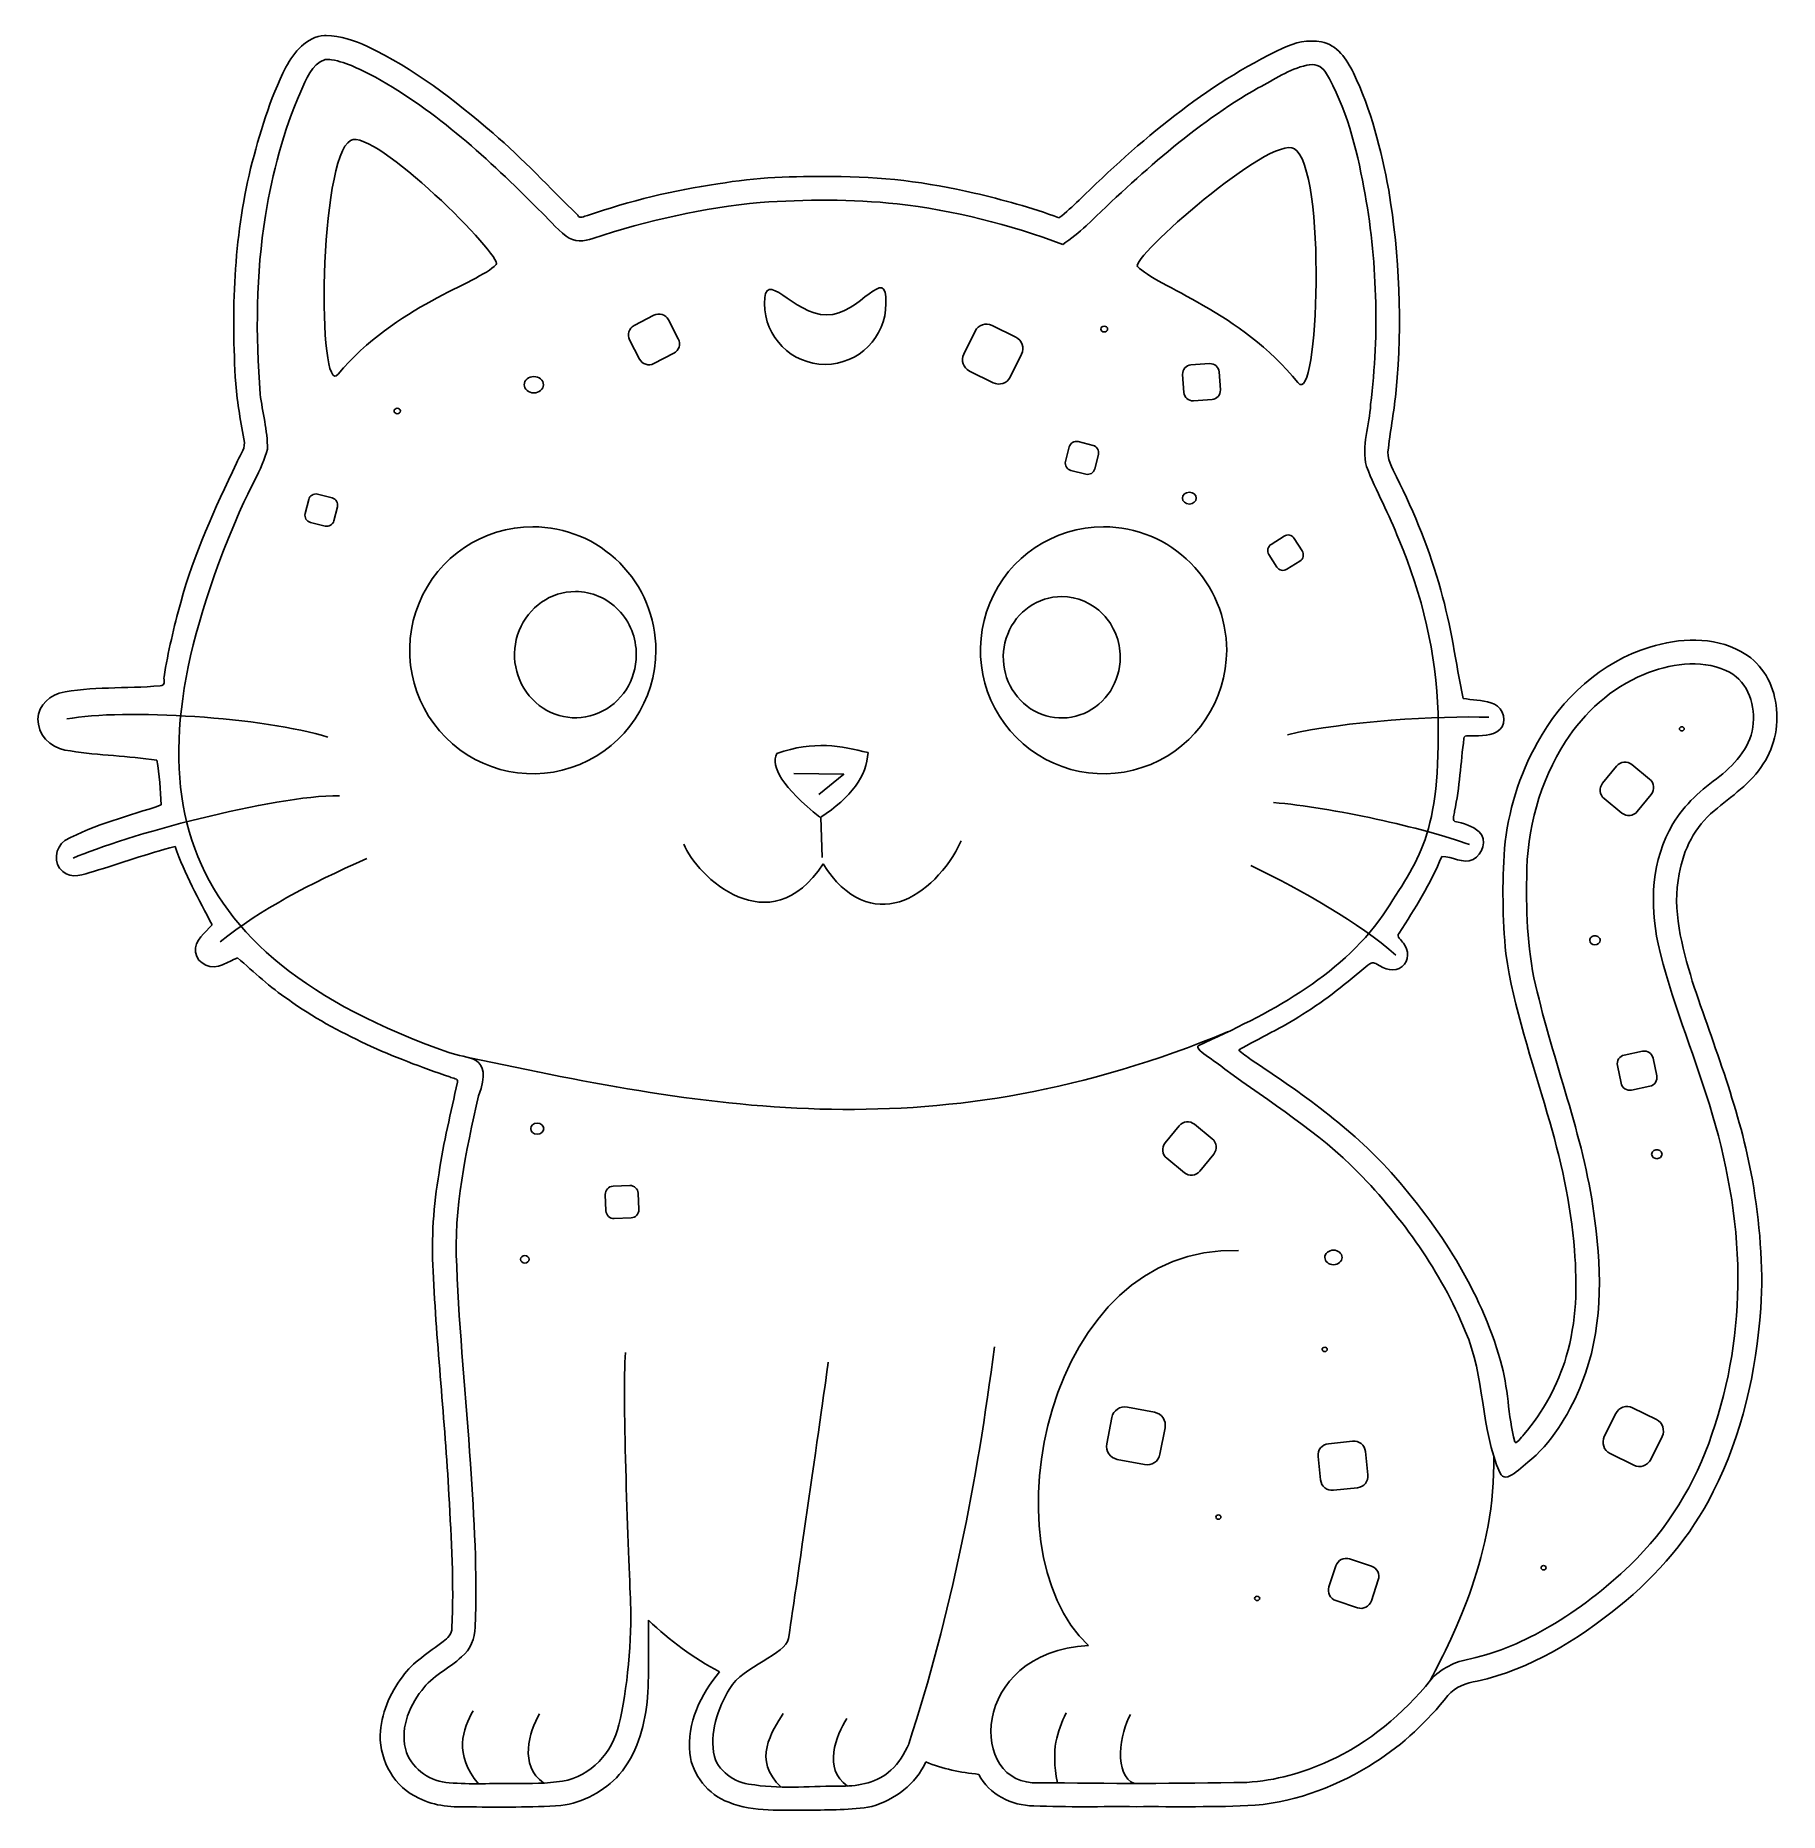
# Model space of a CAD drawing. Header units: millimetres. Extents: x -319.4 to -232.5, y 230.6 to 319.1.
import ezdxf

# ---------------------------------------------------------------- set-up
doc = ezdxf.new("R2010")
doc.units = ezdxf.units.MM
doc.layers.add('Edgecut', color=7, linetype='CONTINUOUS')
doc.layers.add('Layer_2', color=7, linetype='CONTINUOUS')

msp = doc.modelspace()

# ---------------------------------------------------------------- linework, layer by layer
at = {"layer": 'Edgecut', "color": 6}
for points in [[(-304.96933, 319.107887)], [(-280.01726, 305.183747)]]:
    msp.add_lwpolyline(points, close=True, dxfattribs=at)
at = {"layer": 'Edgecut', "color": 2}
for points in [[(-294.66449, 294.628201)], [(-266.20999, 294.628201)], [(-292.53705, 291.401458)], [(-268.29507, 291.150676)]]:
    msp.add_lwpolyline(points, close=True, dxfattribs=at)
at = {"layer": 'Edgecut', "color": 6}
for points in [[(-305.03939, 319.106886), (-305.94325, 319.052496), (-306.57992, 318.280322), (-306.96581, 317.531988)], [(-304.96939, 319.107846), (-304.99269, 319.107817), (-305.01609, 319.10744), (-305.03939, 319.106886)], [(-302.90539, 318.564293), (-303.55469, 318.858976), (-304.24804, 319.10877), (-304.96933, 319.107887)], [(-255.35308, 318.788787), (-256.00601, 318.916847), (-256.68086, 318.774607), (-257.26825, 318.477317)], [(-253.75797, 317.253562), (-254.09198, 317.913739), (-254.56173, 318.658739), (-255.35308, 318.788787)], [(-296.64528, 314.235371), (-298.56296, 315.899578), (-300.60165, 317.470751), (-302.90539, 318.564293)], [(-257.26825, 318.477317), (-261.13084, 316.672239), (-264.40305, 313.858575), (-267.43309, 310.904948)], [(-306.96581, 317.531988), (-307.78284, 315.939358), (-308.28094, 314.206779), (-308.73011, 312.480945)], [(-251.99806, 311.409824), (-252.37448, 313.410269), (-252.86556, 315.414457), (-253.75797, 317.253562)], [(-292.42508, 310.161656), (-293.83209, 311.519562), (-295.14731, 312.973768), (-296.64528, 314.235371)], [(-308.73011, 312.480945), (-309.57206, 308.978963), (-309.69545, 305.34116), (-309.47035, 301.758596)], [(-285.43331, 311.717288), (-287.64324, 311.40203), (-289.81907, 310.86743), (-291.92936, 310.141246)], [(-279.72938, 312.079875), (-281.63638, 312.110165), (-283.55115, 312.044115), (-285.43331, 311.717288)], [(-272.66552, 311.261623), (-274.97911, 311.802827), (-277.35199, 312.090907), (-279.72938, 312.079875)], [(-268.43197, 310.023753), (-269.80806, 310.54638), (-271.23493, 310.921591), (-272.66552, 311.261623)], [(-267.43309, 310.904948), (-267.762, 310.607299), (-268.06771, 310.27923), (-268.43197, 310.023753)], [(-251.63089, 301.448889), (-251.30441, 304.765604), (-251.45346, 308.124566), (-251.99806, 311.409824)], [(-291.92936, 310.141246), (-292.10272, 310.105746), (-292.31074, 309.946738), (-292.42508, 310.161656)], [(-283.1127, 305.747664), (-283.1357, 307.620538), (-281.6887, 305.183779), (-280.01726, 305.183747)], [(-280.01726, 305.183747), (-278.34582, 305.183779), (-277.01385, 307.810357), (-277.05992, 305.747664)], [(-280.08631, 302.721274), (-281.75775, 302.721242), (-283.11273, 304.076221), (-283.1127, 305.747664)], [(-277.05992, 305.747664), (-277.05988, 304.076221), (-278.41487, 302.721242), (-280.08631, 302.721274)], [(-309.47035, 301.758596), (-309.40195, 300.771824), (-309.20332, 299.788947), (-309.03585, 298.826047)], [(-252.01027, 298.549337), (-251.90765, 299.518902), (-251.70731, 300.475828), (-251.63089, 301.448889)], [(-309.03585, 298.826047), (-309.01965, 298.444034), (-309.3067, 298.139024), (-309.42839, 297.792073)], [(-251.60686, 297.110815), (-251.81509, 297.564355), (-252.12284, 298.026107), (-252.01027, 298.549337)], [(-309.42839, 297.792073), (-310.50726, 295.543855), (-311.5663, 293.269031), (-312.21216, 290.852185)], [(-249.40254, 291.471357), (-249.92946, 293.425057), (-250.69925, 295.305287), (-251.60686, 297.110815)], [(-248.2917, 286.073751), (-248.64651, 287.863313), (-248.89365, 289.701796), (-249.40254, 291.471357)], [(-312.21216, 290.852185), (-312.55239, 289.632844), (-312.84321, 288.396756), (-313.04262, 287.146969)], [(-234.44152, 288.41559), (-235.82483, 289.178891), (-237.51374, 289.08385), (-238.98234, 288.633983)], [(-238.98234, 288.633983), (-241.39668, 287.892041), (-243.39131, 286.076288), (-244.58441, 283.875148)], [(-232.72376, 285.937371), (-232.88451, 286.967647), (-233.50582, 287.930172), (-234.44152, 288.41559)], [(-313.04262, 287.146969), (-313.06632, 286.981316), (-312.96372, 286.684918), (-313.23164, 286.709422)], [(-318.27581, 286.336157), (-318.92272, 286.144571), (-319.44991, 285.482345), (-319.30407, 284.788724)], [(-315.81934, 286.589644), (-316.64081, 286.557204), (-317.47479, 286.532944), (-318.27581, 286.336157)], [(-313.23164, 286.709422), (-314.08968, 286.619932), (-314.95695, 286.626142), (-315.81934, 286.589644)], [(-246.90544, 285.849637), (-247.35609, 286.002911), (-247.84243, 285.994865), (-248.2917, 286.073751)], [(-246.34696, 284.666508), (-246.08701, 285.121805), (-246.39966, 285.746184), (-246.90544, 285.849637)], [(-233.32877, 282.815995), (-232.71641, 283.723177), (-232.51751, 284.868212), (-232.72376, 285.937371)], [(-319.30407, 284.788724), (-319.18821, 284.029309), (-318.45519, 283.488958), (-317.70952, 283.461398)], [(-248.24802, 284.076374), (-248.23592, 284.316795), (-247.86591, 284.164794), (-247.69889, 284.213515)], [(-247.69889, 284.213515), (-247.22968, 284.218315), (-246.62357, 284.216815), (-246.34696, 284.666508)], [(-317.70952, 283.461398), (-316.28121, 283.231293), (-314.83223, 283.206915), (-313.40807, 282.999819)], [(-248.71303, 280.45222), (-248.46136, 281.649397), (-248.40356, 282.860588), (-248.24802, 284.076374)], [(-244.58441, 283.875148), (-245.48315, 282.251479), (-246.05148, 280.439063), (-246.22912, 278.591981)], [(-313.40807, 282.999819), (-313.26711, 282.267599), (-313.2287, 281.517226), (-313.18606, 280.765742)], [(-235.77609, 280.471864), (-234.92284, 281.209699), (-233.92563, 281.828855), (-233.32877, 282.815995)], [(-313.18606, 280.765742), (-314.79486, 280.210531), (-316.48388, 279.821336), (-317.98437, 278.991527)], [(-248.69963, 279.946203), (-248.85319, 280.050162), (-248.70363, 280.294292), (-248.71303, 280.45222)], [(-247.48789, 279.423971), (-247.81899, 279.733682), (-248.27583, 279.848039), (-248.69963, 279.946203)], [(-237.51425, 277.336945), (-237.30726, 278.537643), (-236.7276, 279.691418), (-235.77609, 280.471864)], [(-317.98437, 278.991527), (-318.47852, 278.650465), (-318.58853, 277.838206), (-318.09385, 277.446767)], [(-247.78639, 278.048201), (-247.3228, 278.296882), (-247.05423, 279.027169), (-247.48789, 279.423971)], [(-316.56282, 277.449667), (-315.20457, 277.855192), (-313.86997, 278.341754), (-312.4954, 278.693258)], [(-312.4954, 278.693258), (-312.01034, 277.337828), (-311.31183, 276.058027), (-310.64852, 274.792535)], [(-251.47444, 274.380742), (-250.68273, 275.602453), (-249.91272, 276.8463), (-249.34851, 278.192395)], [(-249.34851, 278.192395), (-248.82546, 278.211365), (-248.29909, 277.802875), (-247.78639, 278.048201)], [(-246.22912, 278.591981), (-246.34061, 276.849929), (-246.32562, 275.095605), (-246.15432, 273.358399)], [(-318.09385, 277.446767), (-317.65813, 277.05801), (-317.04583, 277.304717), (-316.56282, 277.449667)], [(-236.86652, 271.983965), (-237.36588, 273.709988), (-237.89325, 275.531166), (-237.51425, 277.336945)], [(-310.64852, 274.792535), (-310.99675, 274.406156), (-311.53968, 274.020611), (-311.46868, 273.433167)], [(-251.26597, 273.872053), (-251.34227, 274.039334), (-251.65716, 274.198768), (-251.47444, 274.380742)], [(-251.32667, 272.709335), (-250.9651, 272.99184), (-250.98381, 273.540739), (-251.26597, 273.872053)], [(-311.46868, 273.433167), (-311.39738, 272.827365), (-310.64119, 272.517079), (-310.12953, 272.80622)], [(-310.12953, 272.80622), (-309.87404, 272.8991), (-309.64102, 273.043961), (-309.387, 273.140387)], [(-309.387, 273.140387), (-308.54455, 272.44247), (-307.75826, 271.674303), (-306.84584, 271.06443)], [(-256.2791, 270.335061), (-255.11976, 271.040478), (-254.07794, 271.913586), (-253.03909, 272.780095)], [(-253.03909, 272.780095), (-252.90609, 272.898419), (-252.73562, 272.948228), (-252.58647, 272.824345)], [(-252.58647, 272.824345), (-252.21873, 272.605007), (-251.7042, 272.388492), (-251.32667, 272.709335)], [(-246.15432, 273.358399), (-245.76452, 270.634308), (-244.84694, 268.025751), (-244.09171, 265.389117)], [(-233.86702, 262.079296), (-234.46746, 265.489891), (-235.76729, 268.717516), (-236.86652, 271.983965)], [(-306.84584, 271.06443), (-304.40636, 269.331571), (-301.62141, 268.165624), (-298.80026, 267.213109)], [(-259.47563, 268.555505), (-258.41693, 269.161333), (-257.30288, 269.667713), (-256.2791, 270.335061)], [(-258.84734, 268.071419), (-259.06059, 268.227484), (-259.28855, 268.366909), (-259.47563, 268.555505)], [(-251.87656, 262.451989), (-253.88426, 264.685169), (-256.36232, 266.416296), (-258.84734, 268.071419)], [(-298.41879, 266.946656), (-298.73657, 265.444589), (-299.12034, 263.956105), (-299.33756, 262.434439)], [(-298.80026, 267.213109), (-298.67826, 267.123329), (-298.34174, 267.150119), (-298.41879, 266.946656)], [(-244.09171, 265.389117), (-243.43435, 263.173321), (-242.90649, 260.894775), (-242.74055, 258.577593)], [(-299.33756, 262.434439), (-299.60605, 260.814354), (-299.72689, 259.167908), (-299.62576, 257.526833)], [(-246.42402, 253.061158), (-247.41751, 256.588011), (-249.46873, 259.726953), (-251.87656, 262.451989)], [(-233.44645, 255.679566), (-233.31008, 257.819687), (-233.51215, 259.969197), (-233.86702, 262.079296)], [(-242.74055, 258.577593), (-242.58677, 256.811974), (-242.63406, 255.006541), (-243.14243, 253.283936)], [(-299.62576, 257.526833), (-299.46994, 253.79958), (-299.03193, 250.090202), (-298.8447, 246.364263)], [(-235.815, 246.555764), (-234.37604, 249.380167), (-233.67892, 252.533508), (-233.44645, 255.679566)], [(-243.14243, 253.283936), (-243.56311, 251.858168), (-244.28775, 250.515148), (-245.25844, 249.389132)], [(-245.70667, 249.026545), (-246.06592, 250.343666), (-246.02235, 251.748983), (-246.42402, 253.061158)], [(-245.25844, 249.389132), (-245.38958, 249.260606), (-245.6648, 248.873039), (-245.70667, 249.026545)], [(-298.8447, 246.364263), (-298.72241, 244.169137), (-298.58556, 241.959951), (-298.69803, 239.758926)], [(-240.52691, 240.818079), (-238.59408, 242.389063), (-236.92386, 244.314843), (-235.815, 246.555764)], [(-288.9673, 236.049326), (-288.85516, 237.408782), (-288.8992, 238.774129), (-288.8885, 240.136583)], [(-288.8885, 240.136583), (-287.832, 239.126821), (-286.64686, 238.2436), (-285.35037, 237.566622)], [(-247.57857, 237.09665), (-244.95492, 237.702452), (-242.59867, 239.13606), (-240.52691, 240.818079)], [(-298.69803, 239.758926), (-298.68273, 239.452467), (-298.90465, 239.242489), (-299.13023, 239.072661)], [(-299.13023, 239.072661), (-299.83549, 238.524534), (-300.63671, 238.067381), (-301.16327, 237.324194)], [(-301.16327, 237.324194), (-301.79287, 236.483293), (-302.23653, 235.462171), (-302.26973, 234.402516)], [(-285.35037, 237.566622), (-286.28401, 236.443549), (-286.99661, 234.999703), (-286.83906, 233.504922)], [(-249.0436, 236.390166), (-248.673, 236.818947), (-248.12491, 237.01611), (-247.57857, 237.09665)], [(-290.35261, 232.443483), (-289.49652, 233.444375), (-289.11859, 234.764091), (-288.9673, 236.049326)], [(-252.66356, 233.061274), (-251.27638, 233.952685), (-250.06508, 235.099395), (-249.0436, 236.390166)], [(-302.26973, 234.402516), (-302.28903, 233.107832), (-301.54178, 231.806139), (-300.34369, 231.272365)], [(-286.83906, 233.504922), (-286.70586, 232.413026), (-285.92865, 231.444023), (-284.8968, 231.065805)], [(-277.76122, 230.8518), (-276.62641, 231.20413), (-275.55834, 231.96503), (-275.07052, 233.074052)], [(-275.07052, 233.074052), (-274.23049, 232.731362), (-273.33289, 232.549122), (-272.43285, 232.457025)], [(-258.65302, 230.913217), (-256.51727, 231.106413), (-254.46327, 231.914028), (-252.66356, 233.061274)], [(-293.25807, 230.901392), (-292.15206, 231.05248), (-291.09793, 231.613537), (-290.35261, 232.443483)], [(-272.43285, 232.457025), (-271.92945, 231.457827), (-270.7866, 230.892371), (-269.69409, 230.887277)], [(-300.34369, 231.272365), (-299.5481, 230.852712), (-298.63166, 230.819723), (-297.75236, 230.832342)], [(-297.75236, 230.832342), (-296.25442, 230.819792), (-294.75344, 230.812742), (-293.25807, 230.901392)], [(-284.8968, 231.065805), (-283.63556, 230.557765), (-282.24701, 230.683353), (-280.91788, 230.66812)], [(-280.91788, 230.66812), (-279.86554, 230.6982), (-278.79928, 230.66382), (-277.76122, 230.8518)], [(-269.69409, 230.887277), (-267.99495, 230.812937), (-266.29315, 230.861477), (-264.59288, 230.845887)], [(-264.59288, 230.845887), (-262.61311, 230.853587), (-260.6308, 230.816177), (-258.65302, 230.913217)]]:
    msp.add_open_spline(points, degree=3, dxfattribs=at)
at = {"layer": 'Edgecut', "color": 2}
for points in [[(-294.66449, 294.628201), (-297.146343, 294.628201), (-299.383817, 293.128727), (-300.333581, 290.828981)], [(-290.325556, 292.825616), (-291.476313, 293.979792), (-293.037074, 294.628201), (-294.66449, 294.628201)], [(-266.20999, 294.628201), (-268.691843, 294.628201), (-270.929317, 293.128727), (-271.879081, 290.828981)], [(-261.871056, 292.825616), (-263.021813, 293.979792), (-264.582574, 294.628201), (-266.20999, 294.628201)], [(-288.528311, 288.473789), (-288.528311, 290.106041), (-289.174799, 291.671439), (-290.325556, 292.825616)], [(-260.073811, 288.473789), (-260.073811, 290.106041), (-260.720299, 291.671439), (-261.871056, 292.825616)], [(-292.53705, 291.401458), (-293.764889, 291.401458), (-294.871827, 290.634979), (-295.3417, 289.45943)], [(-290.390463, 290.48004), (-290.959774, 291.070014), (-291.731924, 291.401458), (-292.53705, 291.401458)], [(-300.333581, 290.828981), (-301.283345, 288.529235), (-300.758359, 285.882112), (-299.003424, 284.121963)], [(-289.501318, 288.25554), (-289.501318, 289.089889), (-289.821153, 289.890066), (-290.390463, 290.48004)], [(-271.879081, 290.828981), (-272.828845, 288.529235), (-272.303859, 285.882112), (-270.548924, 284.121963)], [(-268.29507, 291.150676), (-269.474142, 291.150676), (-270.537116, 290.413574), (-270.988327, 289.28308)], [(-266.23374, 290.264573), (-266.780439, 290.831936), (-267.521921, 291.150676), (-268.29507, 291.150676)], [(-265.37991, 288.12533), (-265.37991, 288.927702), (-265.687042, 289.69721), (-266.23374, 290.264573)], [(-295.3417, 289.45943), (-295.811574, 288.283882), (-295.55185, 286.930766), (-294.683637, 286.03104)], [(-270.988327, 289.28308), (-271.439538, 288.152585), (-271.19013, 286.85133), (-270.3564, 285.986087)], [(-292.316276, 282.787854), (-290.023343, 283.74044), (-288.528311, 285.984562), (-288.528311, 288.473789)], [(-291.375326, 285.349091), (-290.240951, 285.836019), (-289.501318, 286.983135), (-289.501318, 288.25554)], [(-267.179486, 285.330274), (-266.090166, 285.79854), (-265.37991, 286.901692), (-265.37991, 288.12533)], [(-263.861776, 282.787854), (-261.568843, 283.74044), (-260.073811, 285.984562), (-260.073811, 288.473789)], [(-294.683637, 286.03104), (-293.815423, 285.131314), (-292.509701, 284.862163), (-291.375326, 285.349091)], [(-270.3564, 285.986087), (-269.52267, 285.120844), (-268.268807, 284.862008), (-267.179486, 285.330274)], [(-299.003424, 284.121963), (-297.248489, 282.361813), (-294.609209, 281.835268), (-292.316276, 282.787854)], [(-270.548924, 284.121963), (-268.793989, 282.361813), (-266.154709, 281.835268), (-263.861776, 282.787854)]]:
    msp.add_open_spline(points, degree=3, dxfattribs=at)
at = {"layer": 'Layer_2', "color": 2}
for points in [[(-305.019499, 317.912556)], [(-289.610089, 304.658807)], [(-271.769945, 304.665448)], [(-266.006663, 304.482587)], [(-304.36365, 302.227222)], [(-261.853248, 302.694991)], [(-294.130078, 301.707798)], [(-256.52297, 301.810062)], [(-301.253984, 300.398346)], [(-267.476606, 298.870149)], [(-305.393322, 296.251419)], [(-261.587588, 296.056894)], [(-257.856784, 293.751461)], [(-237.266011, 284.560224)], [(-239.870861, 282.775705)], [(-241.457794, 274.022254)], [(-240.254022, 268.304567)], [(-261.677035, 264.851919)], [(-294.118057, 264.636844)], [(-238.371231, 263.359583)], [(-290.663497, 261.766636)], [(-294.839398, 258.122325)], [(-254.319551, 258.215314)], [(-255.058102, 253.632243)], [(-265.024845, 250.761415)], [(-239.836373, 250.722959)], [(-255.003358, 248.933265)], [(-260.358258, 245.276697)], [(-253.942538, 243.191594)], [(-244.146012, 242.751326)], [(-258.42526, 241.223635)]]:
    msp.add_lwpolyline(points, close=True, dxfattribs=at)
for points in [[(-289.610089, 304.658802), (-288.622668, 305.17259)], [(-287.90525, 304.946222), (-287.408519, 303.991544)], [(-271.769949, 304.665448), (-270.587143, 304.079609)], [(-289.339716, 302.986699), (-289.83644, 303.941377)], [(-273.181608, 303.2366), (-272.615176, 304.380156)], [(-287.634892, 303.27413), (-288.622299, 302.760343)], [(-270.301873, 303.234371), (-270.868301, 302.090807)], [(-271.713533, 301.805538), (-272.896327, 302.391365)], [(-262.206587, 301.321252), (-262.26755, 302.220402)], [(-261.853252, 302.694988), (-260.923254, 302.758062)], [(-260.448676, 302.343749), (-260.387712, 301.444598)], [(-260.802025, 300.970025), (-261.732008, 300.906949)], [(-268.105223, 297.884796), (-267.922646, 298.604595)], [(-267.47661, 298.870147), (-266.732112, 298.68132)], [(-266.46657, 298.235278), (-266.649147, 297.515478)], [(-267.095187, 297.249939), (-267.839678, 297.438762)], [(-306.008895, 295.283861), (-305.830637, 295.990322)], [(-305.39333, 296.251416), (-304.662625, 296.067054)], [(-304.401542, 295.629739), (-304.579796, 294.923275)], [(-305.017115, 294.662196), (-305.747808, 294.846553)], [(-257.856784, 293.751458), (-257.211631, 294.162276)], [(-256.706986, 294.050276), (-256.309803, 293.426513)], [(-257.571595, 292.623049), (-257.968771, 293.246812)], [(-256.421805, 292.921871), (-257.06695, 292.511056)], [(-241.33227, 281.845504), (-240.636334, 282.698203)], [(-239.870861, 282.775709), (-238.988897, 282.055918)], [(-281.656036, 282.339584), (-279.164848, 282.295493), (-280.399427, 281.281388)], [(-240.372815, 280.360251), (-241.254771, 281.080031)], [(-238.911405, 281.290445), (-239.607338, 280.437743)], [(-280.245093, 278.150891), (-280.311239, 280.157055)], [(-260.024951, 269.459472), (-260.041486, 269.451537)], [(-240.254024, 268.304567), (-239.344539, 268.49371)], [(-240.415419, 266.900212), (-240.598271, 267.779533)], [(-238.819514, 268.149451), (-238.636659, 267.270126)], [(-238.980916, 266.745104), (-239.89039, 266.555957)], [(-263.138444, 263.921719), (-262.442508, 264.774417)], [(-261.677035, 264.851923), (-260.795071, 264.132132)], [(-262.178989, 262.436466), (-263.060946, 263.156245)], [(-260.71758, 263.366659), (-261.413512, 262.513957)], [(-291.016784, 260.540041), (-291.048415, 261.350429)], [(-290.663494, 261.766639), (-289.825308, 261.799378)], [(-289.409106, 261.414449), (-289.377474, 260.604068)], [(-289.762404, 260.187858), (-290.600581, 260.155119)], [(-265.024841, 250.761419), (-263.667878, 250.499657)], [(-239.836376, 250.722959), (-238.653573, 250.13712)], [(-266.051545, 248.926068), (-265.798431, 250.238031)], [(-263.144501, 249.726063), (-263.397612, 248.414104)], [(-241.248035, 249.294111), (-240.681604, 250.437667)], [(-255.003358, 248.933269), (-253.796506, 249.063035)], [(-238.368301, 249.291882), (-238.93473, 248.148318)], [(-264.171205, 247.890716), (-265.528157, 248.152482)], [(-255.392665, 247.127671), (-255.518098, 248.294506)], [(-253.15775, 248.548284), (-253.032313, 247.381453)], [(-239.779961, 247.863049), (-240.962754, 248.448876)], [(-253.547057, 246.74269), (-254.753902, 246.612931)], [(-254.975905, 241.801217), (-254.629982, 242.846092)], [(-253.942538, 243.191598), (-252.86181, 242.833838)], [(-252.516322, 242.146383), (-252.862234, 241.101509)], [(-253.549692, 240.756014), (-254.630406, 241.11377)]]:
    msp.add_lwpolyline(points, dxfattribs=at)
for points in [[(-306.232973, 316.31713), (-305.945772, 316.911876), (-305.706259, 317.674088), (-305.019499, 317.912556)], [(-305.019484, 317.912543), (-304.908741, 317.919128), (-304.798939, 317.915422), (-304.688598, 317.904611)], [(-304.688598, 317.904611), (-303.912889, 317.768631), (-303.205412, 317.38559), (-302.507911, 317.03522)], [(-302.507911, 317.03522), (-299.44911, 315.326623), (-296.84809, 312.931482), (-294.392054, 310.460432)], [(-258.500662, 316.496444), (-257.70833, 316.895266), (-256.96753, 317.447991), (-256.08268, 317.624186)], [(-256.08268, 317.624186), (-255.731088, 317.731552), (-255.341497, 317.60318), (-255.139037, 317.290414)], [(-255.139037, 317.290414), (-254.1091, 315.527487), (-253.609637, 313.516498), (-253.228934, 311.527075)], [(-307.988842, 310.13633), (-307.63704, 312.265368), (-307.090056, 314.344707), (-306.232973, 316.31713)], [(-267.071185, 309.627368), (-264.433577, 312.171976), (-261.692899, 314.683472), (-258.500662, 316.496444)], [(-296.487067, 307.695263), (-296.119821, 308.079009), (-302.570203, 314.535893), (-303.745239, 313.879357)], [(-303.745239, 313.879357), (-305.323069, 312.997763), (-305.416206, 300.959389), (-304.36365, 302.227222)], [(-264.519406, 307.599356), (-264.887061, 307.997856), (-257.899063, 314.172598), (-256.699748, 313.46786)], [(-256.699748, 313.46786), (-255.08932, 312.52154), (-255.475984, 300.500235), (-256.52297, 301.810062)], [(-283.320736, 310.785115), (-281.087221, 310.948678), (-278.754241, 310.961598), (-276.50037, 310.720297)], [(-253.228934, 311.527075), (-252.576562, 307.961871), (-252.454222, 304.315601), (-252.896907, 300.72238)], [(-308.247641, 301.239122), (-308.479126, 304.198855), (-308.466961, 307.201325), (-307.988842, 310.13633)], [(-294.392054, 310.460432), (-293.912644, 310.025492), (-293.519137, 309.497438), (-292.995129, 309.113348)], [(-291.663254, 309.000833), (-288.94526, 309.889385), (-286.166761, 310.531558), (-283.320736, 310.785115)], [(-276.50037, 310.720297), (-273.688364, 310.396693), (-270.897024, 309.692568), (-268.240467, 308.697421)], [(-292.995129, 309.113348), (-292.617464, 308.801751), (-292.096058, 308.843417), (-291.663254, 309.000833)], [(-268.240467, 308.697421), (-267.838031, 308.991058), (-267.441044, 309.293065), (-267.071185, 309.627368)], [(-304.36365, 302.227222), (-301.516518, 305.656669), (-297.407575, 306.733399), (-296.487067, 307.695263)], [(-256.52297, 301.810062), (-259.355032, 305.353099), (-263.597864, 306.600512), (-264.519406, 307.599356)], [(-289.83644, 303.941377), (-289.972574, 304.202749), (-289.871541, 304.522776), (-289.610089, 304.658807)], [(-288.622668, 305.17259), (-288.361286, 305.308658), (-288.041273, 305.207654), (-287.90525, 304.946222)], [(-272.615176, 304.380156), (-272.460186, 304.693366), (-272.083096, 304.820542), (-271.769945, 304.665448)], [(-266.345873, 304.482587), (-266.345873, 304.562208), (-266.269938, 304.626754), (-266.176266, 304.626755)], [(-266.176266, 304.626755), (-266.082595, 304.626753), (-266.006662, 304.562207), (-266.006663, 304.482587)], [(-287.408519, 303.991544), (-287.272441, 303.730157), (-287.373492, 303.410151), (-287.634892, 303.27413)], [(-270.587143, 304.079609), (-270.273977, 303.924564), (-270.146761, 303.547522), (-270.301873, 303.234371)], [(-266.176266, 304.338418), (-266.269938, 304.338419), (-266.345874, 304.402966), (-266.345873, 304.482587)], [(-266.006663, 304.482587), (-266.006662, 304.402967), (-266.082595, 304.338421), (-266.176266, 304.338418)], [(-288.622299, 302.760343), (-288.883692, 302.624273), (-289.203693, 302.725275), (-289.339716, 302.986699)], [(-272.896327, 302.391365), (-273.2095, 302.546407), (-273.336709, 302.923453), (-273.181608, 303.2366)], [(-295.088921, 301.707798), (-295.088922, 301.815877), (-295.038412, 301.91953), (-294.948502, 301.995955)], [(-294.948502, 301.995955), (-294.858592, 302.072379), (-294.736648, 302.115314), (-294.609496, 302.115315)], [(-294.609496, 302.115315), (-294.344717, 302.11531), (-294.130076, 301.932859), (-294.130078, 301.707798)], [(-270.868301, 302.090807), (-271.023321, 301.777623), (-271.400385, 301.650429), (-271.713533, 301.805538)], [(-262.26755, 302.220402), (-262.284344, 302.466617), (-262.099464, 302.678287), (-261.853248, 302.694991)], [(-260.923254, 302.758062), (-260.677046, 302.774804), (-260.46537, 302.589973), (-260.448676, 302.343749)], [(-307.894406, 298.494699), (-307.872334, 299.426679), (-308.150539, 300.343552), (-308.247641, 301.239122)], [(-294.948502, 301.41964), (-295.038412, 301.496065), (-295.088922, 301.599718), (-295.088921, 301.707798)], [(-294.609496, 301.30028), (-294.736648, 301.300281), (-294.858592, 301.343216), (-294.948502, 301.41964)], [(-294.130078, 301.707798), (-294.130076, 301.482736), (-294.344717, 301.300285), (-294.609496, 301.30028)], [(-261.732008, 300.906949), (-261.97822, 300.890203), (-262.189889, 301.075035), (-262.206587, 301.321252)], [(-260.387712, 301.444598), (-260.370955, 301.198388), (-260.555802, 300.986719), (-260.802025, 300.970025)], [(-301.577707, 300.398346), (-301.577707, 300.434835), (-301.560654, 300.46983), (-301.530299, 300.495633)], [(-301.530299, 300.301058), (-301.560654, 300.326861), (-301.577707, 300.361856), (-301.577707, 300.398346)], [(-301.530299, 300.495633), (-301.499943, 300.521435), (-301.458773, 300.53593), (-301.415844, 300.535931)], [(-301.415844, 300.260761), (-301.458773, 300.260761), (-301.499943, 300.275256), (-301.530299, 300.301058)], [(-301.415844, 300.535931), (-301.32645, 300.535929), (-301.253984, 300.47433), (-301.253984, 300.398346)], [(-301.253984, 300.398346), (-301.253984, 300.322361), (-301.32645, 300.260762), (-301.415844, 300.260761)], [(-252.896907, 300.72238), (-252.954427, 299.692549), (-253.364949, 298.662308), (-253.103689, 297.630962)], [(-309.297845, 295.332836), (-308.972798, 296.160753), (-308.09055, 297.618192), (-307.894406, 298.494699)], [(-267.922646, 298.604595), (-267.87273, 298.801724), (-267.673714, 298.920137), (-267.476606, 298.870149)], [(-266.732112, 298.68132), (-266.535004, 298.631365), (-266.416573, 298.432388), (-266.46657, 298.235278)], [(-267.839678, 297.438762), (-268.036789, 297.488718), (-268.155217, 297.68769), (-268.105223, 297.884796)], [(-253.103689, 297.630962), (-252.618373, 296.399186), (-251.973649, 295.233729), (-251.492645, 293.998704)], [(-266.649147, 297.515478), (-266.699096, 297.318365), (-266.898079, 297.199942), (-267.095187, 297.249939)], [(-305.830637, 295.990322), (-305.781909, 296.1838), (-305.586794, 296.30024), (-305.393322, 296.251419)], [(-304.662625, 296.067054), (-304.469167, 296.018285), (-304.352722, 295.823198), (-304.401542, 295.629739)], [(-261.933397, 295.762945), (-262.124387, 295.762948), (-262.279212, 295.894553), (-262.27921, 296.056894)], [(-262.27921, 296.056894), (-262.279211, 296.219235), (-262.124386, 296.350839), (-261.933397, 296.350842)], [(-261.933397, 296.350842), (-261.74241, 296.350838), (-261.587587, 296.219234), (-261.587588, 296.056894)], [(-261.587588, 296.056894), (-261.587586, 295.894554), (-261.742409, 295.76295), (-261.933397, 295.762945)], [(-298.852265, 268.426161), (-312.790436, 273.351974), (-315.195577, 281.663967), (-309.297845, 295.332836)], [(-305.747808, 294.846553), (-305.941269, 294.895327), (-306.057712, 295.090407), (-306.008895, 295.283861)], [(-304.579796, 294.923275), (-304.628579, 294.729814), (-304.823672, 294.613393), (-305.017115, 294.662196)], [(-257.211631, 294.162276), (-257.040847, 294.271067), (-256.815747, 294.221088), (-256.706986, 294.050276)], [(-251.492645, 293.998704), (-250.339754, 291.265425), (-249.605768, 288.27498), (-249.537224, 285.331713)], [(-257.968771, 293.246812), (-258.077602, 293.417579), (-258.027586, 293.642693), (-257.856784, 293.751461)], [(-256.309803, 293.426513), (-256.200998, 293.255738), (-256.250995, 293.030634), (-256.421805, 292.921871)], [(-257.06695, 292.511056), (-257.237734, 292.40226), (-257.46283, 292.452244), (-257.571595, 292.623049)], [(-239.287115, 287.265905), (-238.005254, 287.780386), (-236.495206, 288.050487), (-235.190321, 287.464076)], [(-243.183951, 283.925228), (-242.247972, 285.364243), (-240.902123, 286.599705), (-239.287115, 287.265905)], [(-235.190321, 287.464076), (-234.182927, 287.054249), (-233.725371, 285.875534), (-233.829582, 284.848254)], [(-304.88272, 284.144457), (-308.007371, 285.133632), (-315.075858, 285.582652), (-317.891392, 285.051457)], [(-257.044509, 284.268427), (-254.17598, 284.937098), (-249.487632, 285.226231), (-247.004184, 285.13325)], [(-249.537224, 285.331713), (-249.394288, 279.194061), (-250.49133, 278.072031), (-252.271147, 275.288708)], [(-237.502468, 284.560224), (-237.502471, 284.586878), (-237.490015, 284.612441), (-237.467843, 284.631289)], [(-237.38424, 284.459728), (-237.449536, 284.459728), (-237.502469, 284.504722), (-237.502468, 284.560224)], [(-237.467843, 284.631289), (-237.44567, 284.650137), (-237.415597, 284.660726), (-237.38424, 284.660726)], [(-237.38424, 284.660726), (-237.352882, 284.660726), (-237.322809, 284.650137), (-237.300636, 284.631289)], [(-237.266011, 284.560224), (-237.26601, 284.504722), (-237.318943, 284.459728), (-237.38424, 284.459728)], [(-237.300636, 284.631289), (-237.278464, 284.612441), (-237.266008, 284.586878), (-237.266011, 284.560224)], [(-233.829582, 284.848254), (-233.892596, 283.743818), (-234.664346, 282.854003), (-235.493136, 282.198122)], [(-277.952342, 283.375734), (-279.282095, 283.708695), (-280.644594, 283.979803), (-282.493764, 283.331643)], [(-280.311239, 280.157055), (-278.79235, 281.142037), (-278.001516, 282.214386), (-277.952342, 283.375734)], [(-245.117979, 277.167906), (-245.125804, 279.524729), (-244.467408, 281.924113), (-243.183951, 283.925228)], [(-282.493764, 283.331643), (-282.833708, 282.671785), (-282.190128, 281.639782), (-280.355346, 280.157055)], [(-240.636334, 282.698203), (-240.445852, 282.931777), (-240.104357, 282.966273), (-239.870861, 282.775705)], [(-241.254771, 281.080031), (-241.48832, 281.270539), (-241.522834, 281.612008), (-241.33227, 281.845504)], [(-238.988897, 282.055918), (-238.755348, 281.865417), (-238.720834, 281.523945), (-238.911405, 281.290445)], [(-235.493136, 282.198122), (-236.392277, 281.540875), (-237.258845, 280.794464), (-237.828351, 279.822218)], [(-304.305669, 281.226942), (-307.613181, 281.248331), (-315.052557, 279.228706), (-317.577274, 278.1166)], [(-257.742471, 280.887564), (-254.807527, 280.639194), (-250.29475, 279.641537), (-247.96097, 278.787358)], [(-239.607338, 280.437743), (-239.797846, 280.204194), (-240.139311, 280.169684), (-240.372815, 280.360251)], [(-237.828351, 279.822218), (-238.901248, 278.043825), (-238.991353, 275.841668), (-238.568044, 273.852279)], [(-280.192372, 277.829309), (-277.860179, 274.140007), (-274.664096, 276.111221), (-273.300619, 278.979471)], [(-302.936951, 278.097724), (-305.864011, 276.805083), (-308.184175, 275.579544), (-310.248224, 273.941065)], [(-287.135794, 278.813804), (-286.51047, 277.22031), (-282.841769, 273.750752), (-280.192372, 277.829309)], [(-258.861733, 277.751225), (-256.21654, 276.455641), (-253.502522, 274.918672), (-251.637234, 273.276461)], [(-244.590033, 271.44864), (-245.082214, 273.312219), (-245.145366, 275.250979), (-245.117979, 277.167906)], [(-252.271147, 275.288708), (-254.482037, 272.132872), (-258.026907, 270.349235), (-261.468452, 268.775322)], [(-241.978003, 274.022254), (-241.978008, 274.080894), (-241.950606, 274.137133), (-241.901827, 274.178598)], [(-241.717899, 273.801163), (-241.861551, 273.801164), (-241.978004, 273.90015), (-241.978003, 274.022254)], [(-241.901827, 274.178598), (-241.853047, 274.220064), (-241.786886, 274.24336), (-241.717899, 274.243361)], [(-241.717899, 274.243361), (-241.648911, 274.24336), (-241.58275, 274.220064), (-241.533971, 274.178598)], [(-241.457794, 274.022254), (-241.457794, 273.90015), (-241.574246, 273.801164), (-241.717899, 273.801163)], [(-241.533971, 274.178598), (-241.485191, 274.137133), (-241.457789, 274.080894), (-241.457794, 274.022254)], [(-238.568044, 273.852279), (-237.943895, 271.110933), (-236.836582, 268.513526), (-236.011582, 265.831383)], [(-241.719298, 260.044243), (-242.187071, 263.957023), (-243.688825, 267.633342), (-244.590033, 271.44864)], [(-297.795206, 268.170272), (-285.701532, 265.588013), (-274.426953, 263.471164), (-260.024951, 269.459472)], [(-297.365163, 266.270266), (-296.588255, 268.363784), (-297.937585, 268.102908), (-298.852265, 268.426161)], [(-261.468452, 268.775322), (-261.772575, 268.636239), (-260.608077, 267.990821), (-260.173165, 267.603441)], [(-239.344539, 268.49371), (-239.103768, 268.543825), (-238.869586, 268.390241), (-238.819514, 268.149451)], [(-260.173165, 267.603441), (-257.908962, 265.94901), (-255.490656, 264.462004), (-253.511221, 262.451189)], [(-240.598271, 267.779533), (-240.648436, 268.020305), (-240.494808, 268.254488), (-240.254022, 268.304567)], [(-239.89039, 266.555957), (-240.131166, 266.505838), (-240.365345, 266.659425), (-240.415419, 266.900212)], [(-238.636659, 267.270126), (-238.586523, 267.029355), (-238.740126, 266.795175), (-238.980916, 266.745104)], [(-298.454956, 257.785917), (-298.622702, 260.659218), (-297.986885, 263.490284), (-297.365163, 266.270266)], [(-236.011582, 265.831383), (-235.151322, 263.075469), (-234.615636, 260.194369), (-234.585422, 257.312305)], [(-294.767088, 264.636844), (-294.76709, 264.789187), (-294.621799, 264.912686), (-294.442572, 264.912687)], [(-294.442572, 264.912687), (-294.263346, 264.912686), (-294.118055, 264.789187), (-294.118057, 264.636844)], [(-262.442508, 264.774417), (-262.252026, 265.007991), (-261.910532, 265.042487), (-261.677035, 264.851919)], [(-294.442572, 264.361001), (-294.621799, 264.361002), (-294.76709, 264.484501), (-294.767088, 264.636844)], [(-294.118057, 264.636844), (-294.118055, 264.484501), (-294.263346, 264.361002), (-294.442572, 264.361001)], [(-263.060946, 263.156245), (-263.294494, 263.346754), (-263.329008, 263.688222), (-263.138444, 263.921719)], [(-260.795071, 264.132132), (-260.561523, 263.941631), (-260.527009, 263.600159), (-260.71758, 263.366659)], [(-238.89144, 263.359583), (-238.891445, 263.418223), (-238.864044, 263.474462), (-238.815264, 263.515927)], [(-238.631336, 263.138492), (-238.774988, 263.138493), (-238.891441, 263.237479), (-238.89144, 263.359583)], [(-238.815264, 263.515927), (-238.766485, 263.557393), (-238.700323, 263.580689), (-238.631336, 263.58069)], [(-238.631336, 263.58069), (-238.562348, 263.580689), (-238.496187, 263.557393), (-238.447408, 263.515927)], [(-238.371231, 263.359583), (-238.371231, 263.237479), (-238.487683, 263.138493), (-238.631336, 263.138492)], [(-238.447408, 263.515927), (-238.398628, 263.474462), (-238.371227, 263.418223), (-238.371231, 263.359583)], [(-261.413512, 262.513957), (-261.604021, 262.280409), (-261.945485, 262.245898), (-262.178989, 262.436466)], [(-253.511221, 262.451189), (-251.287173, 260.148213), (-249.394661, 257.519943), (-248.182833, 254.545322)], [(-291.048415, 261.350429), (-291.057163, 261.572337), (-290.885405, 261.757973), (-290.663497, 261.766636)], [(-289.825308, 261.799378), (-289.603405, 261.808089), (-289.417768, 261.636364), (-289.409106, 261.414449)], [(-290.600581, 260.155119), (-290.822481, 260.146408), (-291.008121, 260.318133), (-291.016784, 260.540041)], [(-289.377474, 260.604068), (-289.368764, 260.382157), (-289.540489, 260.196528), (-289.762404, 260.187858)], [(-242.363958, 251.963325), (-241.345503, 254.521925), (-241.356516, 257.353489), (-241.719298, 260.044243)], [(-266.958316, 238.875434), (-272.166877, 243.723844), (-269.036158, 258.91854), (-259.490435, 258.558661)], [(-255.054473, 258.474073), (-254.973738, 258.542701), (-254.864235, 258.581257), (-254.750056, 258.581257)], [(-254.750056, 258.581257), (-254.635876, 258.581257), (-254.526373, 258.542701), (-254.445638, 258.474073)], [(-297.774504, 247.932313), (-297.979148, 251.219934), (-298.331734, 254.499454), (-298.454956, 257.785917)], [(-295.280311, 258.122325), (-295.280311, 258.225817), (-295.18161, 258.309714), (-295.059854, 258.309714)], [(-295.059854, 257.934935), (-295.18161, 257.934935), (-295.280311, 258.018833), (-295.280311, 258.122325)], [(-295.059854, 258.309714), (-294.938099, 258.309714), (-294.839397, 258.225817), (-294.839398, 258.122325)], [(-294.839398, 258.122325), (-294.839397, 258.018833), (-294.938099, 257.934935), (-295.059854, 257.934935)], [(-255.180561, 258.215314), (-255.180564, 258.312367), (-255.135209, 258.405446), (-255.054473, 258.474073)], [(-254.750056, 257.849383), (-254.987817, 257.849384), (-255.18056, 258.013217), (-255.180561, 258.215314)], [(-254.319551, 258.215314), (-254.319551, 258.013217), (-254.512294, 257.849384), (-254.750056, 257.849383)], [(-254.445638, 258.474073), (-254.364902, 258.405446), (-254.319547, 258.312367), (-254.319551, 258.215314)], [(-234.585422, 257.312305), (-234.57577, 254.637267), (-235.000342, 251.952134), (-235.881037, 249.405437)], [(-248.182833, 254.545322), (-247.181161, 252.30094), (-247.438184, 249.678424), (-246.443119, 247.469497)], [(-290.041602, 253.482642), (-290.212655, 251.191503), (-289.881894, 243.227389), (-289.786007, 241.002802)], [(-275.923866, 233.975262), (-273.812664, 240.420388), (-272.508489, 247.042668), (-271.653045, 253.763449)], [(-255.31497, 253.632243), (-255.314972, 253.661198), (-255.301441, 253.688966), (-255.277355, 253.709441)], [(-255.186536, 253.523072), (-255.257469, 253.523073), (-255.314971, 253.57195), (-255.31497, 253.632243)], [(-255.277355, 253.709441), (-255.253269, 253.729915), (-255.2206, 253.741418), (-255.186536, 253.741418)], [(-255.186536, 253.741418), (-255.152472, 253.741418), (-255.119804, 253.729915), (-255.095718, 253.709441)], [(-255.058102, 253.632243), (-255.058102, 253.57195), (-255.115603, 253.523073), (-255.186536, 253.523072)], [(-255.095718, 253.709441), (-255.071632, 253.688966), (-255.058101, 253.661198), (-255.058102, 253.632243)], [(-279.932075, 252.996628), (-280.127167, 251.621871), (-281.656634, 240.828958), (-281.918363, 239.23147)], [(-244.854504, 248.173782), (-243.725291, 249.202856), (-242.919335, 250.549392), (-242.363958, 251.963325)], [(-265.798431, 250.238031), (-265.729237, 250.597315), (-265.3841, 250.830731), (-265.024845, 250.761415)], [(-240.681604, 250.437667), (-240.526616, 250.750877), (-240.149524, 250.878053), (-239.836373, 250.722959)], [(-263.667878, 250.499657), (-263.308601, 250.430462), (-263.075193, 250.085322), (-263.144501, 249.726063)], [(-238.653573, 250.13712), (-238.340407, 249.982075), (-238.213191, 249.605033), (-238.368301, 249.291882)], [(-265.528157, 248.152482), (-265.887442, 248.221676), (-266.120854, 248.566817), (-266.051545, 248.926068)], [(-255.518098, 248.294506), (-255.552571, 248.614017), (-255.322876, 248.898921), (-255.003358, 248.933265)], [(-253.796506, 249.063035), (-253.477003, 249.097472), (-253.192102, 248.867806), (-253.15775, 248.548284)], [(-240.962754, 248.448876), (-241.275929, 248.603918), (-241.403137, 248.980963), (-241.248035, 249.294111)], [(-235.881037, 249.405437), (-236.69969, 246.945973), (-238.100623, 244.681907), (-239.964896, 242.878107)], [(-263.397612, 248.414104), (-263.466806, 248.054816), (-263.811943, 247.821411), (-264.171205, 247.890716)], [(-249.907562, 237.167414), (-248.71942, 239.463838), (-246.657939, 243.480208), (-246.762906, 248.326588)], [(-246.443119, 247.469497), (-246.175591, 246.875627), (-245.389998, 247.784129), (-244.854504, 248.173782)], [(-238.93473, 248.148318), (-239.08975, 247.835134), (-239.466813, 247.70794), (-239.779961, 247.863049)], [(-297.531204, 239.799186), (-297.423779, 242.511677), (-297.586568, 245.226791), (-297.774504, 247.932313)], [(-254.753902, 246.612931), (-255.073412, 246.578495), (-255.358317, 246.808157), (-255.392665, 247.127671)], [(-253.032313, 247.381453), (-252.997877, 247.061943), (-253.227539, 246.777046), (-253.547057, 246.74269)], [(-260.615126, 245.276697), (-260.615128, 245.305651), (-260.601597, 245.33342), (-260.577511, 245.353894)], [(-260.577511, 245.353894), (-260.553425, 245.374368), (-260.520756, 245.385871), (-260.486692, 245.385871)], [(-260.486692, 245.385871), (-260.452629, 245.385871), (-260.41996, 245.374368), (-260.395874, 245.353894)], [(-260.395874, 245.353894), (-260.371788, 245.33342), (-260.358257, 245.305651), (-260.358258, 245.276697)], [(-260.486692, 245.167526), (-260.557625, 245.167526), (-260.615127, 245.216404), (-260.615126, 245.276697)], [(-260.358258, 245.276697), (-260.358258, 245.216404), (-260.41576, 245.167526), (-260.486692, 245.167526)], [(-254.629982, 242.846092), (-254.535371, 243.132255), (-254.228653, 243.286319), (-253.942538, 243.191594)], [(-252.86181, 242.833838), (-252.575669, 242.739194), (-252.421598, 242.43251), (-252.516322, 242.146383)], [(-244.40288, 242.751326), (-244.402882, 242.780281), (-244.389352, 242.808051), (-244.365266, 242.828526)], [(-244.274446, 242.642155), (-244.345378, 242.642156), (-244.40288, 242.691034), (-244.40288, 242.751326)], [(-244.365266, 242.828526), (-244.341179, 242.849001), (-244.30851, 242.860504), (-244.274446, 242.860505)], [(-244.274446, 242.860505), (-244.240381, 242.860504), (-244.207712, 242.849001), (-244.183625, 242.828526)], [(-244.146012, 242.751326), (-244.146011, 242.691034), (-244.203513, 242.642156), (-244.274446, 242.642155)], [(-244.183625, 242.828526), (-244.159539, 242.808051), (-244.146009, 242.780281), (-244.146012, 242.751326)], [(-239.964896, 242.878107), (-241.197875, 241.705267), (-242.519654, 240.68022), (-243.983909, 239.817656)], [(-254.630406, 241.11377), (-254.916547, 241.208417), (-255.070622, 241.515098), (-254.975905, 241.801217)], [(-289.786007, 241.002802), (-289.713694, 239.325121), (-289.946504, 236.56962), (-290.372536, 234.931669)], [(-258.682128, 241.223635), (-258.682129, 241.252589), (-258.668599, 241.280358), (-258.644512, 241.300832)], [(-258.553694, 241.114464), (-258.624627, 241.114465), (-258.682128, 241.163342), (-258.682128, 241.223635)], [(-258.644512, 241.300832), (-258.620426, 241.321307), (-258.587758, 241.332809), (-258.553694, 241.332809)], [(-258.553694, 241.332809), (-258.51963, 241.332809), (-258.486962, 241.321307), (-258.462875, 241.300832)], [(-258.42526, 241.223635), (-258.425259, 241.163342), (-258.482761, 241.114465), (-258.553694, 241.114464)], [(-258.462875, 241.300832), (-258.438789, 241.280358), (-258.425259, 241.252589), (-258.42526, 241.223635)], [(-252.862234, 241.101509), (-252.956885, 240.81536), (-253.263562, 240.661296), (-253.549692, 240.756014)], [(-298.208072, 238.313609), (-297.762445, 238.673735), (-297.551467, 239.238524), (-297.531204, 239.799186)], [(-281.918363, 239.23147), (-282.048185, 238.439097), (-284.183367, 237.838325), (-284.845272, 236.74174)], [(-243.983909, 239.817656), (-245.215656, 239.095695), (-246.533861, 238.529359), (-247.920141, 238.216038)], [(-300.193549, 236.641398), (-299.677871, 237.361133), (-298.846149, 237.726954), (-298.208072, 238.313609)], [(-269.447968, 232.042448), (-272.928435, 231.808261), (-272.978672, 238.536575), (-266.958316, 238.875434)], [(-247.920141, 238.216038), (-248.670747, 238.078776), (-249.400762, 237.74246), (-249.907562, 237.157865)], [(-300.950485, 233.545248), (-301.313206, 234.615845), (-300.872565, 235.79445), (-300.193549, 236.641398)], [(-284.845272, 236.74174), (-285.445812, 235.746815), (-285.874648, 234.48812), (-285.60677, 233.339563)], [(-249.907562, 237.157865), (-251.262695, 235.457607), (-252.999453, 234.018472), (-254.97008, 233.123321)], [(-297.628294, 235.617462), (-298.158215, 234.752322), (-298.617679, 233.42193), (-297.360922, 231.988498)], [(-294.321653, 235.465317), (-294.851681, 234.591651), (-295.357614, 232.882099), (-294.118038, 232.022883)], [(-290.372536, 234.931669), (-290.671536, 233.571801), (-291.770177, 232.333867), (-293.182239, 232.121066)], [(-282.18213, 235.488271), (-282.712051, 234.623131), (-283.76637, 233.145766), (-282.273639, 231.826251)], [(-279.00568, 235.246617), (-279.535708, 234.372951), (-280.219973, 232.733837), (-278.980397, 231.874621)], [(-268.067313, 235.527646), (-268.529143, 234.540841), (-268.837736, 233.775471), (-268.51308, 232.031339)], [(-264.864451, 235.438115), (-265.394479, 234.564449), (-265.727801, 232.371585), (-264.660836, 231.99568)], [(-276.811336, 232.669581), (-276.399965, 233.010883), (-276.143178, 233.490877), (-275.923866, 233.965714)], [(-298.823464, 232.042463), (-299.740005, 232.074464), (-300.631709, 232.670087), (-300.950485, 233.545248)], [(-285.60677, 233.339563), (-285.343868, 232.48255), (-284.450255, 231.986988), (-283.596528, 231.927162)], [(-254.97008, 233.123321), (-256.280977, 232.520592), (-257.634795, 232.150501), (-259.068615, 232.059021)], [(-295.611913, 231.99516), (-296.678801, 232.02908), (-297.776589, 231.931332), (-298.823464, 232.042463)], [(-293.182239, 232.121066), (-293.967126, 231.986486), (-294.775795, 232.00686), (-295.611913, 231.99516)], [(-279.242576, 231.866025), (-278.378226, 231.877577), (-277.456433, 232.04773), (-276.811336, 232.669581)], [(-259.068615, 232.059021), (-262.527633, 231.985958), (-265.988459, 231.998338), (-269.447968, 232.042448)], [(-283.596528, 231.927162), (-282.153307, 231.721738), (-280.693356, 231.883749), (-279.242576, 231.866025)]]:
    msp.add_open_spline(points, degree=3, dxfattribs=at)

doc.saveas('drawing.dxf')
